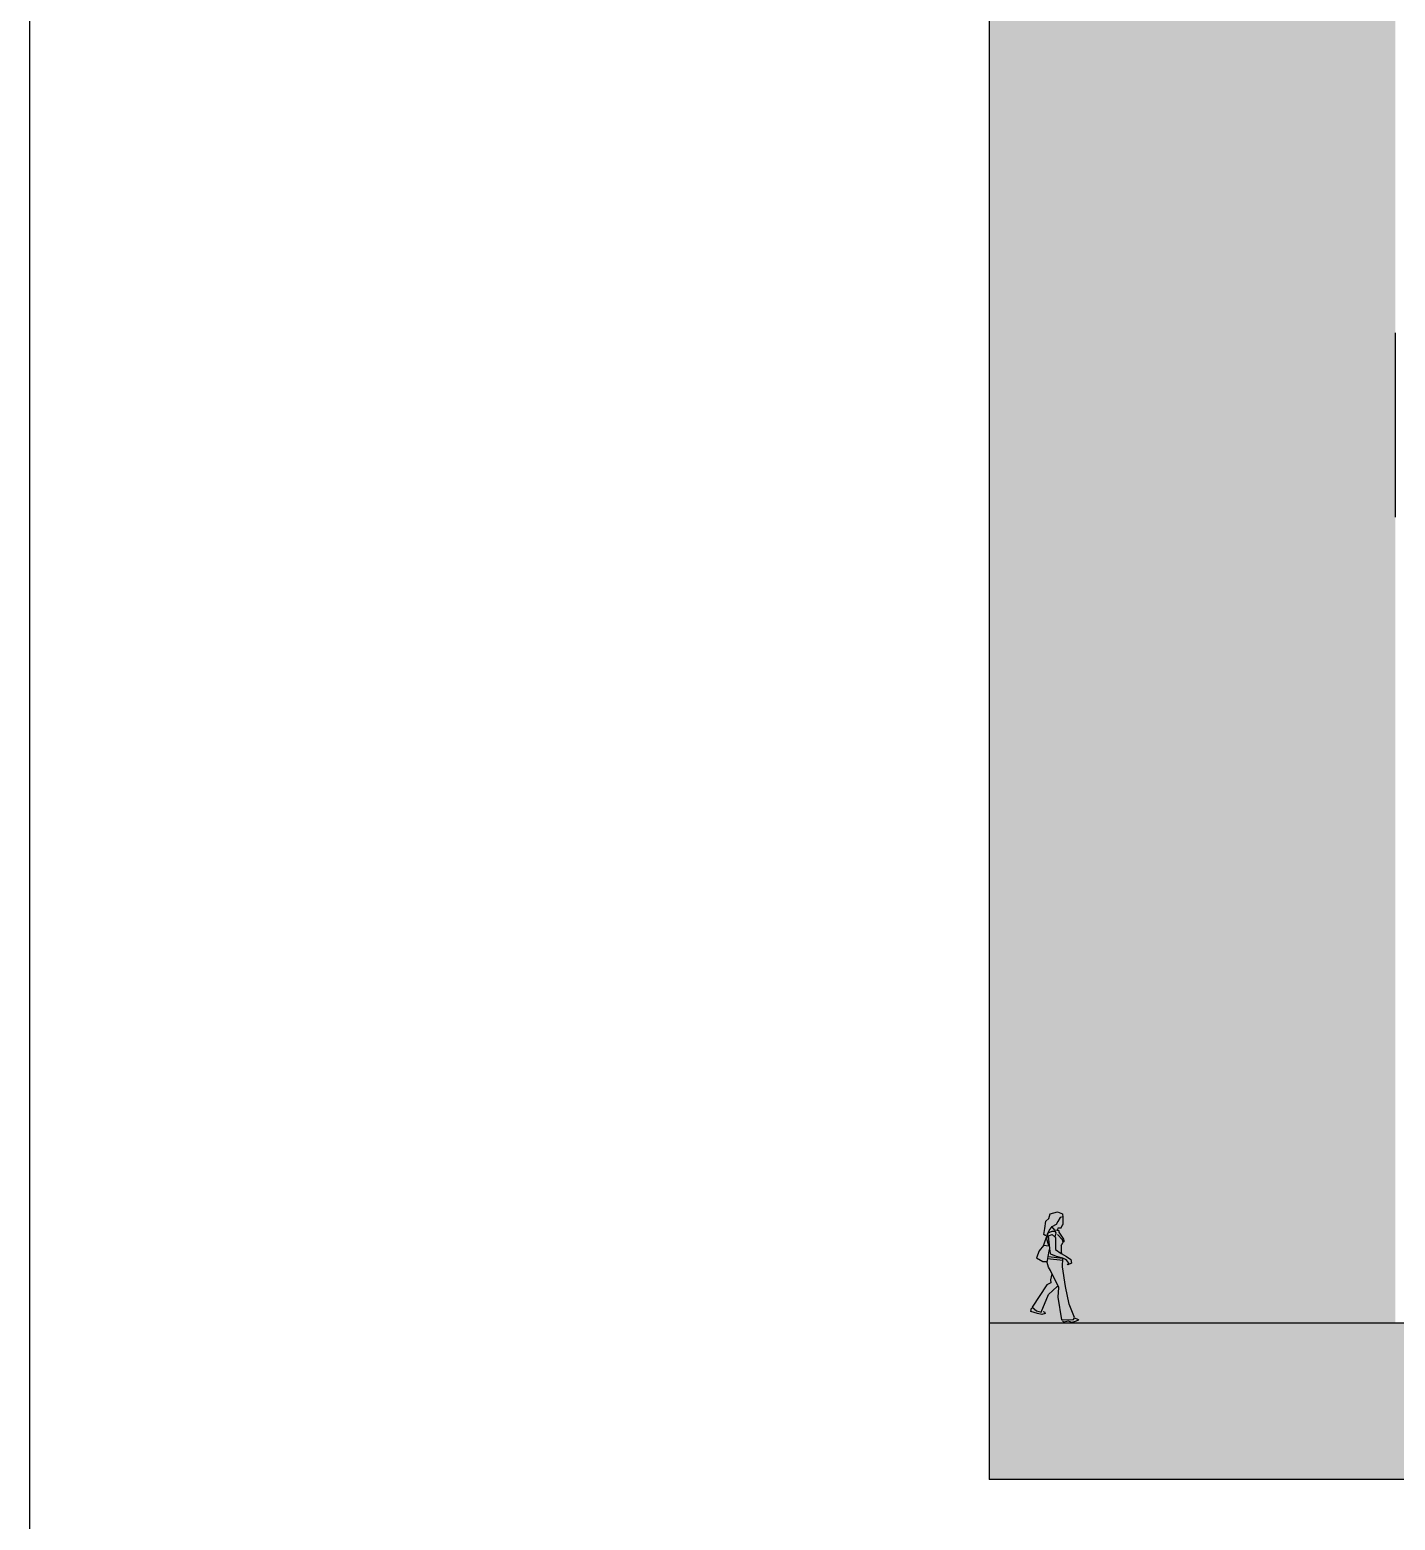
# Model space of a CAD drawing. Header units: millimetres. Extents: x 935 to 1399, y 512 to 900.
# Drawn here: x 935.12 to 956.97, y 645.09 to 668.94 of the extents above; entities that cross this region are included whole.
import ezdxf

# ---------------------------------------------------------------- set-up
doc = ezdxf.new("R2010")
doc.units = ezdxf.units.MM

msp = doc.modelspace()

# ---------------------------------------------------------------- hatches: boundary and pattern name
for color, points in [(254, [(979.47651, 690.0813), (950.47651, 690.0813), (950.47651, 648.23756), (956.97651, 648.23756), (956.97651, 681.88756), (956.97651, 683.58756), (967.94921, 683.58756), (967.94921, 681.88756), (972.97651, 681.88756), (972.97651, 648.23756), (979.47651, 648.23756)]), (253, [(979.47651, 648.23756), (950.47651, 648.23756), (950.47651, 645.73756), (979.47651, 645.73756)])]:
    msp.add_hatch(color=color).paths.add_polyline_path(points)

# ---------------------------------------------------------------- linework, layer by layer
at = {"color": 254}
for p in [(950.47651, 690.0813), (979.47651, 645.73756)]:
    msp.add_line(p, (950.47651, 645.73756), dxfattribs=at)
at = {"color": 6}
for p, q in [((956.97107, 664.08756), (956.97107, 662.98756)), ((956.97107, 664.08756), (956.97107, 662.98756)), ((979.47651, 648.23756), (950.47651, 648.23756))]:
    msp.add_line(p, q, dxfattribs=at)
at = {"color": 1}
msp.add_line((956.97107, 662.98756), (956.97107, 661.13756), dxfattribs=at)
msp.add_line((956.97107, 662.98756), (956.97107, 661.13756), dxfattribs=at)
for p, q in [((951.42926, 649.91662), (951.44893, 649.98875)), ((951.44893, 649.98875), (951.56696, 650.02153)), ((951.56696, 650.02153), (951.64565, 649.98875)), ((951.65876, 649.94285), (951.61287, 649.92973)), ((951.64565, 649.98875), (951.6522, 649.93629)), ((951.65876, 649.91662), (951.65876, 649.94285)), ((951.35058, 649.66089), (951.36369, 649.75269)), ((951.36369, 649.75269), (951.38336, 649.87072)), ((951.38336, 649.87072), (951.42926, 649.91662)), ((951.44238, 649.73958), (951.40304, 649.66089)), ((951.41615, 649.68712), (951.48172, 649.71335)), ((951.46861, 649.77237), (951.44238, 649.73958)), ((951.47517, 649.78548), (951.46861, 649.77237)), ((951.5473, 649.81826), (951.47517, 649.77892)), ((951.52762, 649.72646), (951.47517, 649.78548)), ((951.48172, 649.71335), (951.52762, 649.71335)), ((951.59319, 649.71991), (951.52762, 649.72646)), ((951.52762, 649.71335), (951.54074, 649.68712)), ((951.57352, 649.86416), (951.5473, 649.81826)), ((951.61287, 649.92973), (951.57352, 649.86416)), ((951.57352, 649.73302), (951.58008, 649.76581)), ((951.58008, 649.76581), (951.61942, 649.76581)), ((951.59319, 649.69368), (951.59319, 649.71991)), ((951.61942, 649.76581), (951.62598, 649.76581)), ((951.62598, 649.76581), (951.64565, 649.8117)), ((951.64565, 649.8117), (951.65876, 649.81826)), ((951.65876, 649.85761), (951.65876, 649.91662)), ((951.65876, 649.81826), (951.65876, 649.85761)), ((951.34402, 649.48386), (951.2719, 649.39861)), ((951.40304, 649.66089), (951.34402, 649.49041)), ((951.42926, 649.47073), (951.34402, 649.48386)), ((951.37025, 649.64122), (951.35058, 649.66089)), ((951.38336, 649.64122), (951.37025, 649.64122)), ((951.39647, 649.58221), (951.41615, 649.68712)), ((951.42926, 649.48386), (951.39647, 649.58221)), ((951.42271, 649.63467), (951.48172, 649.66089)), ((951.44893, 649.38549), (951.42271, 649.63467)), ((951.48172, 649.66089), (951.53417, 649.60843)), ((951.54074, 649.68712), (951.52762, 649.61499)), ((951.53417, 649.60843), (951.53417, 649.41828)), ((951.64565, 649.57565), (951.56696, 649.66089)), ((951.58663, 649.69368), (951.66532, 649.58221)), ((951.61942, 649.48386), (951.63909, 649.49697)), ((951.63254, 649.39205), (951.63254, 649.49041)), ((951.63909, 649.49697), (951.65876, 649.5363)), ((951.65876, 649.5363), (951.64565, 649.57565)), ((951.66532, 649.58221), (951.67187, 649.56254)), ((951.67187, 649.54286), (951.66532, 649.5363)), ((951.67187, 649.56254), (951.67187, 649.54286)), ((951.2719, 649.39861), (951.23255, 649.28714)), ((951.23255, 649.28714), (951.33091, 649.22813)), ((951.33091, 649.22813), (951.38992, 649.22813)), ((951.38992, 649.22813), (951.4096, 649.22813)), ((951.40304, 649.20846), (951.41615, 649.30681)), ((951.65425, 649.24211), (951.40667, 649.26817)), ((951.41615, 649.30681), (951.44238, 649.41828)), ((951.41615, 649.30681), (951.6522, 649.28058)), ((951.46205, 649.34616), (951.44893, 649.38549)), ((951.55385, 649.30681), (951.46205, 649.34616)), ((951.53417, 649.41828), (951.62598, 649.35271)), ((951.6522, 649.28058), (951.55385, 649.30681)), ((951.62598, 649.35271), (951.71122, 649.30681)), ((951.63909, 649.34616), (951.63254, 649.39205)), ((951.64565, 649.14288), (951.6522, 649.28058)), ((951.69811, 649.26091), (951.6522, 649.28058)), ((951.71778, 649.24124), (951.69811, 649.26091)), ((951.71122, 649.30681), (951.78335, 649.26091)), ((951.75057, 649.20189), (951.71778, 649.24124)), ((951.78335, 649.26091), (951.7899, 649.20189)), ((951.42271, 649.13633), (951.40304, 649.20846)), ((951.45549, 649.08387), (951.42271, 649.13633)), ((951.58663, 648.80847), (951.45549, 649.08387)), ((951.47517, 649.03141), (951.45549, 648.93306)), ((951.69811, 648.82814), (951.64565, 649.14288)), ((951.72433, 649.18222), (951.75057, 649.18878)), ((951.73089, 649.17567), (951.72433, 649.18222)), ((951.7899, 649.20189), (951.73089, 649.17567)), ((951.75057, 649.18878), (951.75057, 649.20189)), ((951.39647, 648.85436), (951.16042, 648.49372)), ((951.46205, 648.88715), (951.39647, 648.85436)), ((951.42271, 648.697), (951.56041, 648.82814)), ((951.45549, 648.93306), (951.46205, 648.88715)), ((951.56041, 648.82814), (951.56696, 648.82814)), ((951.58008, 648.65766), (951.58663, 648.80847)), ((951.75712, 648.54618), (951.69811, 648.82814)), ((951.30468, 648.41504), (951.42271, 648.697)), ((951.63909, 648.29046), (951.58008, 648.65766)), ((951.84236, 648.3298), (951.75712, 648.54618)), ((951.14075, 648.42816), (951.15387, 648.48061)), ((951.24566, 648.39537), (951.14075, 648.42816)), ((951.15387, 648.48061), (951.16698, 648.48717)), ((951.16042, 648.49372), (951.23255, 648.43471)), ((951.23255, 648.43471), (951.30468, 648.41504)), ((951.31779, 648.3757), (951.24566, 648.39537)), ((951.37025, 648.39537), (951.31779, 648.3757)), ((951.33747, 648.42816), (951.35714, 648.4216)), ((951.35714, 648.4216), (951.37025, 648.39537)), ((951.63254, 648.29046), (951.82269, 648.29701)), ((951.67187, 648.25767), (951.64565, 648.27734)), ((951.744, 648.27079), (951.71778, 648.26423)), ((951.79646, 648.25111), (951.744, 648.27079)), ((951.82269, 648.29701), (951.84236, 648.32324)), ((951.84236, 648.32324), (951.88827, 648.30357)), ((951.89482, 648.2839), (951.84892, 648.26423)), ((951.88827, 648.30357), (951.89482, 648.2839)), ((951.90793, 648.29701), (951.89482, 648.2839)), ((951.71778, 648.26423), (951.67187, 648.25767)), ((951.84892, 648.26423), (951.79646, 648.25111))]:
    msp.add_line(p, q)
at = {"color": 6}
msp.add_lwpolyline([(935.11631, 899.98189), (1398.54949, 899.98189), (1398.54949, 511.99751), (935.11631, 511.99751)], close=True, dxfattribs=at)

doc.saveas('drawing.dxf')
